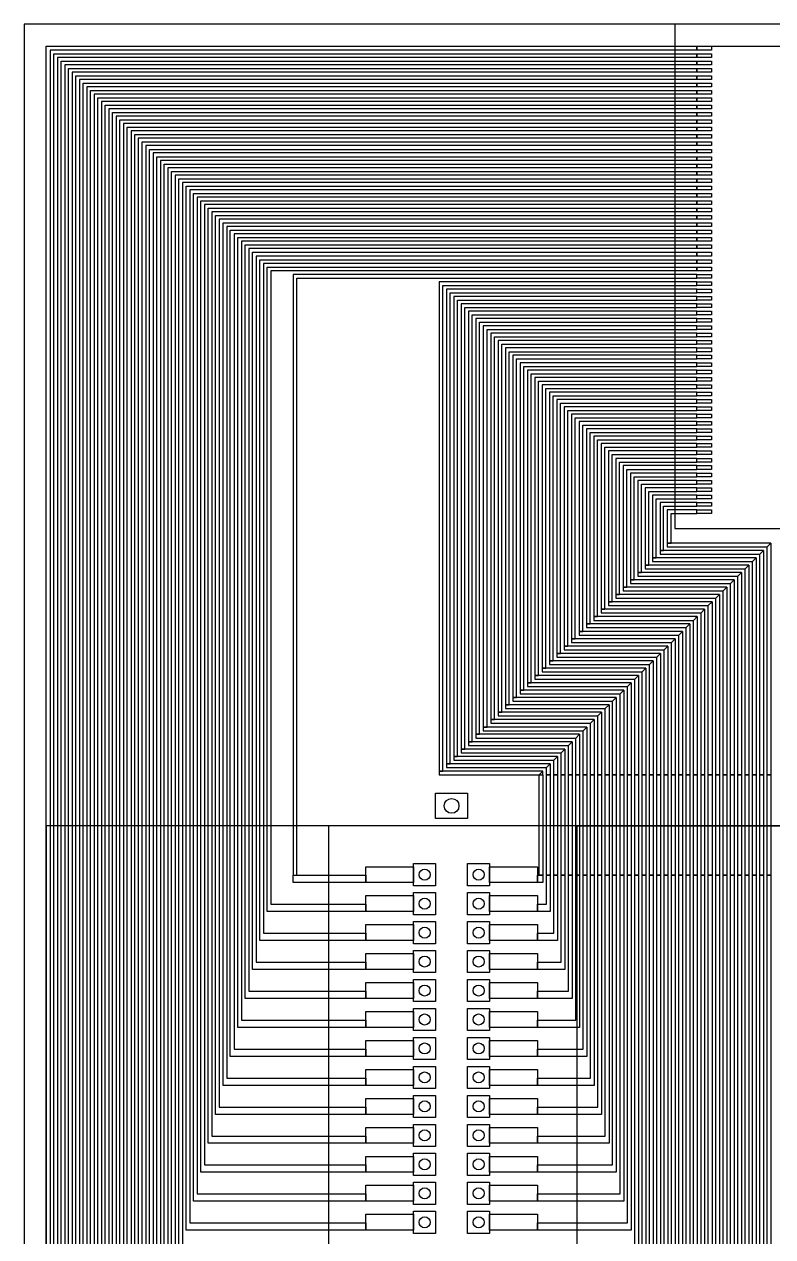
# Model space of a CAD drawing. Header units: inches. Extents: x 11033 to 102276, y 10578 to 36264.
# Drawn here: x 23942 to 34273, y 19520 to 36264 of the extents above; entities that cross this region are included whole.
import ezdxf

# ---------------------------------------------------------------- set-up
doc = ezdxf.new("R2010")
doc.units = ezdxf.units.IN
doc.header["$MEASUREMENT"] = 0
for name, color, linetype in [('board outline', 130, 'Continuous'), ('bottom copper', 160, 'Continuous'), ('bottom solder mask', 94, 'Continuous'), ('drill', 44, 'Continuous'), ('top copper', 10, 'Continuous'), ('top solder mask', 90, 'Continuous')]:
    doc.layers.add(name, color=color, linetype=linetype)

msp = doc.modelspace()

# ---------------------------------------------------------------- linework, layer by layer
at = {"layer": 'board outline'}
msp.add_lwpolyline([(23942, 10690), (44605, 10690), (44605, 36264), (23942, 36264)], close=True, dxfattribs=at)
at = {"layer": 'bottom copper'}
for points in [[(24246, 35959), (44300, 35959), (44300, 25195), (24246, 25195)], [(24246, 25195), (24246, 11345), (28146, 11345), (28146, 12345), (28146, 25195)], [(31575, 25195), (36971, 25195), (36971, 15295), (36971, 11345), (31575, 11345)], [(29315, 24410), (28655, 24410), (28655, 24630), (29315, 24630)], [(29315, 24367), (29315, 24672), (29620, 24672), (29620, 24367)], [(30060, 24367), (30060, 24672), (30365, 24672), (30365, 24367)], [(31025, 24410), (30365, 24410), (30365, 24630), (31025, 24630)], [(29315, 24010), (28655, 24010), (28655, 24230), (29315, 24230)], [(29315, 23967), (29315, 24272), (29620, 24272), (29620, 23967)], [(30060, 23967), (30060, 24272), (30365, 24272), (30365, 23967)], [(31025, 24010), (30365, 24010), (30365, 24230), (31025, 24230)], [(29315, 23610), (28655, 23610), (28655, 23830), (29315, 23830)], [(29315, 23567), (29315, 23872), (29620, 23872), (29620, 23567)], [(30060, 23567), (30060, 23872), (30365, 23872), (30365, 23567)], [(31025, 23610), (30365, 23610), (30365, 23830), (31025, 23830)], [(29315, 23167), (29315, 23472), (29620, 23472), (29620, 23167)], [(30060, 23167), (30060, 23472), (30365, 23472), (30365, 23167)], [(29315, 23210), (28655, 23210), (28655, 23430), (29315, 23430)], [(31025, 23210), (30365, 23210), (30365, 23430), (31025, 23430)], [(29315, 22810), (28655, 22810), (28655, 23030), (29315, 23030)], [(29315, 22767), (29315, 23072), (29620, 23072), (29620, 22767)], [(30060, 22767), (30060, 23072), (30365, 23072), (30365, 22767)], [(31025, 22810), (30365, 22810), (30365, 23030), (31025, 23030)], [(29315, 22410), (28655, 22410), (28655, 22630), (29315, 22630)], [(29315, 22367), (29315, 22672), (29620, 22672), (29620, 22367)], [(30060, 22367), (30060, 22672), (30365, 22672), (30365, 22367)], [(31025, 22410), (30365, 22410), (30365, 22630), (31025, 22630)], [(29315, 21967), (29315, 22272), (29620, 22272), (29620, 21967)], [(30060, 21967), (30060, 22272), (30365, 22272), (30365, 21967)], [(29315, 22010), (28655, 22010), (28655, 22230), (29315, 22230)], [(31025, 22010), (30365, 22010), (30365, 22230), (31025, 22230)], [(29315, 21610), (28655, 21610), (28655, 21830), (29315, 21830)], [(29315, 21567), (29315, 21872), (29620, 21872), (29620, 21567)], [(30060, 21567), (30060, 21872), (30365, 21872), (30365, 21567)], [(31025, 21610), (30365, 21610), (30365, 21830), (31025, 21830)], [(29315, 21167), (29315, 21472), (29620, 21472), (29620, 21167)], [(30060, 21167), (30060, 21472), (30365, 21472), (30365, 21167)], [(29315, 21210), (28655, 21210), (28655, 21430), (29315, 21430)], [(31025, 21210), (30365, 21210), (30365, 21430), (31025, 21430)], [(29315, 20810), (28655, 20810), (28655, 21030), (29315, 21030)], [(29315, 20767), (29315, 21072), (29620, 21072), (29620, 20767)], [(30060, 20767), (30060, 21072), (30365, 21072), (30365, 20767)], [(31025, 20810), (30365, 20810), (30365, 21030), (31025, 21030)], [(29315, 20410), (28655, 20410), (28655, 20630), (29315, 20630)], [(29315, 20367), (29315, 20672), (29620, 20672), (29620, 20367)], [(30060, 20367), (30060, 20672), (30365, 20672), (30365, 20367)], [(31025, 20410), (30365, 20410), (30365, 20630), (31025, 20630)], [(29315, 19967), (29315, 20272), (29620, 20272), (29620, 19967)], [(30060, 19967), (30060, 20272), (30365, 20272), (30365, 19967)], [(29315, 20010), (28655, 20010), (28655, 20230), (29315, 20230)], [(31025, 20010), (30365, 20010), (30365, 20230), (31025, 20230)], [(29315, 19610), (28655, 19610), (28655, 19830), (29315, 19830)], [(29315, 19567), (29315, 19872), (29620, 19872), (29620, 19567)], [(30060, 19567), (30060, 19872), (30365, 19872), (30365, 19567)], [(31025, 19610), (30365, 19610), (30365, 19830), (31025, 19830)]]:
    msp.add_lwpolyline(points, close=True, dxfattribs=at)
at = {"layer": 'bottom solder mask'}
for points in [[(30060, 25295), (29620, 25295), (29620, 25645), (30060, 25645)], [(29315, 24410), (28655, 24410), (28655, 24630), (29315, 24630)], [(31025, 24410), (30365, 24410), (30365, 24630), (31025, 24630)], [(29315, 24010), (28655, 24010), (28655, 24230), (29315, 24230)], [(31025, 24010), (30365, 24010), (30365, 24230), (31025, 24230)], [(29315, 23610), (28655, 23610), (28655, 23830), (29315, 23830)], [(31025, 23610), (30365, 23610), (30365, 23830), (31025, 23830)], [(29315, 23210), (28655, 23210), (28655, 23430), (29315, 23430)], [(31025, 23210), (30365, 23210), (30365, 23430), (31025, 23430)], [(29315, 22810), (28655, 22810), (28655, 23030), (29315, 23030)], [(31025, 22810), (30365, 22810), (30365, 23030), (31025, 23030)], [(29315, 22410), (28655, 22410), (28655, 22630), (29315, 22630)], [(31025, 22410), (30365, 22410), (30365, 22630), (31025, 22630)], [(29315, 22010), (28655, 22010), (28655, 22230), (29315, 22230)], [(31025, 22010), (30365, 22010), (30365, 22230), (31025, 22230)], [(29315, 21610), (28655, 21610), (28655, 21830), (29315, 21830)], [(31025, 21610), (30365, 21610), (30365, 21830), (31025, 21830)], [(29315, 21210), (28655, 21210), (28655, 21430), (29315, 21430)], [(31025, 21210), (30365, 21210), (30365, 21430), (31025, 21430)], [(29315, 20810), (28655, 20810), (28655, 21030), (29315, 21030)], [(31025, 20810), (30365, 20810), (30365, 21030), (31025, 21030)], [(29315, 20410), (28655, 20410), (28655, 20630), (29315, 20630)], [(31025, 20410), (30365, 20410), (30365, 20630), (31025, 20630)], [(29315, 20010), (28655, 20010), (28655, 20230), (29315, 20230)], [(31025, 20010), (30365, 20010), (30365, 20230), (31025, 20230)], [(29315, 19610), (28655, 19610), (28655, 19830), (29315, 19830)], [(31025, 19610), (30365, 19610), (30365, 19830), (31025, 19830)]]:
    msp.add_lwpolyline(points, close=True, dxfattribs=at)
at = {"layer": 'drill'}
for centre, radius in [((29840, 25470), 102), ((29468, 24520), 76.2), ((30213, 24520), 76.2), ((29468, 24120), 76.2), ((30213, 24120), 76.2), ((29468, 23720), 76.2), ((30213, 23720), 76.2), ((29468, 23320), 76.2), ((30213, 23320), 76.2), ((29468, 22920), 76.2), ((30213, 22920), 76.2), ((29468, 22520), 76.2), ((30213, 22520), 76.2), ((29468, 22120), 76.2), ((30213, 22120), 76.2), ((29468, 21720), 76.2), ((30213, 21720), 76.2), ((29468, 21320), 76.2), ((30213, 21320), 76.2), ((29468, 20920), 76.2), ((30213, 20920), 76.2), ((29468, 20520), 76.2), ((30213, 20520), 76.2), ((29468, 20120), 76.2), ((30213, 20120), 76.2), ((29468, 19720), 76.2), ((30213, 19720), 76.2)]:
    msp.add_circle(centre, radius, dxfattribs=at)
at = {"layer": 'top copper'}
for points in [[(33224, 35959), (33224, 35908), (24297, 35908), (24297, 24111), (24297, 12111), (28655, 12111), (28655, 12010), (24246, 12010), (24246, 24111), (24246, 35959)], [(33224, 35857), (33224, 35806), (24399, 35806), (24399, 24111), (24399, 12511), (28655, 12511), (28655, 12410), (24348, 12410), (24348, 24111), (24348, 35857)], [(33224, 35959), (33427, 35959), (33427, 35908), (33224, 35908)], [(33224, 35857), (33427, 35857), (33427, 35806), (33224, 35806)], [(33224, 35756), (33224, 35705), (24500, 35705), (24500, 24111), (24500, 12911), (28655, 12911), (28655, 12810), (24450, 12810), (24450, 24111), (24450, 35756)], [(33224, 35756), (33427, 35756), (33427, 35705), (33224, 35705)], [(33224, 35654), (33224, 35603), (24602, 35603), (24602, 24111), (24602, 13311), (28655, 13311), (28655, 13210), (24551, 13210), (24551, 24111), (24551, 35654)], [(33224, 35552), (33224, 35502), (24704, 35502), (24704, 24111), (24704, 13711), (28655, 13711), (28655, 13610), (24653, 13610), (24653, 24111), (24653, 35552)], [(33224, 35654), (33427, 35654), (33427, 35603), (33224, 35603)], [(33224, 35552), (33427, 35552), (33427, 35502), (33224, 35502)], [(33224, 35451), (33224, 35400), (24805, 35400), (24805, 24111), (24805, 14111), (28655, 14111), (28655, 14010), (24754, 14010), (24754, 24111), (24754, 35451)], [(33224, 35349), (33224, 35298), (24907, 35298), (24907, 24111), (24907, 14511), (28655, 14511), (28655, 14410), (24856, 14410), (24856, 24111), (24856, 35349)], [(33224, 35451), (33427, 35451), (33427, 35400), (33224, 35400)], [(33224, 35349), (33427, 35349), (33427, 35298), (33224, 35298)], [(33224, 35248), (33224, 35197), (25008, 35197), (25008, 24111), (25008, 14911), (28655, 14911), (28655, 14810), (24958, 14810), (24958, 24111), (24958, 35248)], [(33224, 35248), (33427, 35248), (33427, 35197), (33224, 35197)], [(33224, 35146), (33224, 35095), (25110, 35095), (25110, 24111), (25110, 15311), (28655, 15311), (28655, 15210), (25059, 15210), (25059, 24111), (25059, 35146)], [(33224, 35044), (33224, 34994), (25212, 34994), (25212, 24111), (25212, 15711), (28655, 15711), (28655, 15610), (25161, 15610), (25161, 24111), (25161, 35044)], [(33224, 35146), (33427, 35146), (33427, 35095), (33224, 35095)], [(33224, 35044), (33427, 35044), (33427, 34994), (33224, 34994)], [(33224, 34943), (33224, 34892), (25313, 34892), (25313, 24111), (25313, 16111), (28655, 16111), (28655, 16010), (25262, 16010), (25262, 24111), (25262, 34943)], [(33224, 34841), (33224, 34790), (25415, 34790), (25415, 24111), (25415, 16511), (28655, 16511), (28655, 16410), (25364, 16410), (25364, 24111), (25364, 34841)], [(33224, 34943), (33427, 34943), (33427, 34892), (33224, 34892)], [(33224, 34841), (33427, 34841), (33427, 34790), (33224, 34790)], [(33224, 34740), (33224, 34689), (25516, 34689), (25516, 24111), (25516, 16911), (28655, 16911), (28655, 16810), (25466, 16810), (25466, 24111), (25466, 34740)], [(33224, 34740), (33427, 34740), (33427, 34689), (33224, 34689)], [(33224, 34638), (33224, 34587), (25618, 34587), (25618, 24111), (25618, 17311), (28655, 17311), (28655, 17210), (25567, 17210), (25567, 24111), (25567, 34638)], [(33224, 34536), (33224, 34486), (25720, 34486), (25720, 24111), (25720, 17711), (28655, 17711), (28655, 17610), (25669, 17610), (25669, 24111), (25669, 34536)], [(33224, 34638), (33427, 34638), (33427, 34587), (33224, 34587)], [(33224, 34536), (33427, 34536), (33427, 34486), (33224, 34486)], [(33224, 34435), (33224, 34384), (25821, 34384), (25821, 24111), (25821, 18111), (28655, 18111), (28655, 18010), (25770, 18010), (25770, 24111), (25770, 34435)], [(33224, 34333), (33224, 34282), (25923, 34282), (25923, 24111), (25923, 18511), (28655, 18511), (28655, 18410), (25872, 18410), (25872, 24111), (25872, 34333)], [(33224, 34435), (33427, 34435), (33427, 34384), (33224, 34384)], [(33224, 34333), (33427, 34333), (33427, 34282), (33224, 34282)], [(33224, 34232), (33224, 34181), (26024, 34181), (26024, 24111), (26024, 18911), (28655, 18911), (28655, 18810), (25974, 18810), (25974, 24111), (25974, 34232)], [(33224, 34232), (33427, 34232), (33427, 34181), (33224, 34181)], [(33224, 34130), (33224, 34079), (26126, 34079), (26126, 24111), (26126, 19311), (28655, 19311), (28655, 19210), (26075, 19210), (26075, 24111), (26075, 34130)], [(33224, 34028), (33224, 33978), (26228, 33978), (26228, 24111), (26228, 19711), (28655, 19711), (28655, 19610), (26177, 19610), (26177, 24111), (26177, 34028)], [(33224, 34130), (33427, 34130), (33427, 34079), (33224, 34079)], [(33224, 34028), (33427, 34028), (33427, 33978), (33224, 33978)], [(33224, 33927), (33224, 33876), (26329, 33876), (26329, 24111), (26329, 20111), (28655, 20111), (28655, 20010), (26278, 20010), (26278, 24111), (26278, 33927)], [(33224, 33825), (33224, 33774), (26431, 33774), (26431, 24111), (26431, 20511), (28655, 20511), (28655, 20410), (26380, 20410), (26380, 24111), (26380, 33825)], [(33224, 33927), (33427, 33927), (33427, 33876), (33224, 33876)], [(33224, 33825), (33427, 33825), (33427, 33774), (33224, 33774)], [(33224, 33724), (33224, 33673), (26532, 33673), (26532, 24111), (26532, 20911), (28655, 20911), (28655, 20810), (26482, 20810), (26482, 24111), (26482, 33724)], [(33224, 33724), (33427, 33724), (33427, 33673), (33224, 33673)], [(33224, 33622), (33224, 33571), (26634, 33571), (26634, 24111), (26634, 21311), (28655, 21311), (28655, 21210), (26583, 21210), (26583, 24111), (26583, 33622)], [(33224, 33520), (33224, 33470), (26736, 33470), (26736, 24111), (26736, 21711), (28655, 21711), (28655, 21610), (26685, 21610), (26685, 24111), (26685, 33520)], [(33224, 33622), (33427, 33622), (33427, 33571), (33224, 33571)], [(33224, 33520), (33427, 33520), (33427, 33470), (33224, 33470)], [(33224, 33419), (33224, 33368), (26837, 33368), (26837, 24111), (26837, 22111), (28655, 22111), (28655, 22010), (26786, 22010), (26786, 24111), (26786, 33419)], [(33224, 33419), (33427, 33419), (33427, 33368), (33224, 33368)], [(33224, 33317), (33224, 33266), (26939, 33266), (26939, 24111), (26939, 22511), (28655, 22511), (28655, 22410), (26888, 22410), (26888, 24111), (26888, 33317)], [(33224, 33216), (33224, 33165), (27040, 33165), (27040, 24111), (27040, 22911), (28655, 22911), (28655, 22810), (26990, 22810), (26990, 24111), (26990, 33216)], [(33224, 33317), (33427, 33317), (33427, 33266), (33224, 33266)], [(33224, 33216), (33427, 33216), (33427, 33165), (33224, 33165)], [(33224, 33114), (33224, 33063), (27142, 33063), (27142, 24111), (27142, 23311), (28655, 23311), (28655, 23210), (27091, 23210), (27091, 24111), (27091, 33114)], [(33224, 33012), (33224, 32962), (27244, 32962), (27244, 24111), (27244, 23711), (28655, 23711), (28655, 23610), (27193, 23610), (27193, 24111), (27193, 33012)], [(33224, 33114), (33427, 33114), (33427, 33063), (33224, 33063)], [(33224, 33012), (33427, 33012), (33427, 32962), (33224, 32962)], [(33224, 32911), (33224, 32860), (27345, 32860), (27345, 24111), (28655, 24111), (28655, 24010), (27294, 24010), (27294, 32911)], [(33224, 32911), (33427, 32911), (33427, 32860), (33224, 32860)], [(27655, 24511), (27706, 24511), (27706, 32758), (33224, 32758), (33224, 32809), (27655, 32809)], [(29669, 25950), (29719, 25950), (29719, 32657), (33224, 32657), (33224, 32708), (29669, 32708)], [(33224, 32809), (33427, 32809), (33427, 32758), (33224, 32758)], [(33224, 32708), (33427, 32708), (33427, 32657), (33224, 32657)], [(29770, 26051), (29821, 26051), (29821, 32555), (33224, 32555), (33224, 32606), (29770, 32606)], [(29872, 26153), (29923, 26153), (29923, 32454), (33224, 32454), (33224, 32504), (29872, 32504)], [(33224, 32606), (33427, 32606), (33427, 32555), (33224, 32555)], [(33224, 32504), (33427, 32504), (33427, 32454), (33224, 32454)], [(29973, 26254), (30024, 26254), (30024, 32352), (33224, 32352), (33224, 32403), (29973, 32403)], [(33224, 32403), (33427, 32403), (33427, 32352), (33224, 32352)], [(30075, 26356), (30126, 26356), (30126, 32250), (33224, 32250), (33224, 32301), (30075, 32301)], [(30177, 26458), (30227, 26458), (30227, 32149), (33224, 32149), (33224, 32200), (30177, 32200)], [(33224, 32301), (33427, 32301), (33427, 32250), (33224, 32250)], [(33224, 32200), (33427, 32200), (33427, 32149), (33224, 32149)], [(30278, 26559), (30329, 26559), (30329, 32047), (33224, 32047), (33224, 32098), (30278, 32098)], [(30380, 26661), (30431, 26661), (30431, 31946), (33224, 31946), (33224, 31996), (30380, 31996)], [(33224, 32098), (33427, 32098), (33427, 32047), (33224, 32047)], [(33224, 31996), (33427, 31996), (33427, 31946), (33224, 31946)], [(30481, 26762), (30532, 26762), (30532, 31844), (33224, 31844), (33224, 31895), (30481, 31895)], [(33224, 31895), (33427, 31895), (33427, 31844), (33224, 31844)], [(30583, 26864), (30634, 26864), (30634, 31742), (33224, 31742), (33224, 31793), (30583, 31793)], [(30685, 26966), (30735, 26966), (30735, 31641), (33224, 31641), (33224, 31692), (30685, 31692)], [(33224, 31793), (33427, 31793), (33427, 31742), (33224, 31742)], [(33224, 31692), (33427, 31692), (33427, 31641), (33224, 31641)], [(30786, 27067), (30837, 27067), (30837, 31539), (33224, 31539), (33224, 31590), (30786, 31590)], [(30888, 27169), (30939, 27169), (30939, 31438), (33224, 31438), (33224, 31488), (30888, 31488)], [(33224, 31590), (33427, 31590), (33427, 31539), (33224, 31539)], [(33224, 31488), (33427, 31488), (33427, 31438), (33224, 31438)], [(30989, 27270), (31040, 27270), (31040, 31336), (33224, 31336), (33224, 31387), (30989, 31387)], [(33224, 31387), (33427, 31387), (33427, 31336), (33224, 31336)], [(31091, 27372), (31142, 27372), (31142, 31234), (33224, 31234), (33224, 31285), (31091, 31285)], [(31193, 27474), (31243, 27474), (31243, 31133), (33224, 31133), (33224, 31184), (31193, 31184)], [(33224, 31285), (33427, 31285), (33427, 31234), (33224, 31234)], [(33224, 31184), (33427, 31184), (33427, 31133), (33224, 31133)], [(31294, 27575), (31345, 27575), (31345, 31031), (33224, 31031), (33224, 31082), (31294, 31082)], [(31396, 27677), (31447, 27677), (31447, 30930), (33224, 30930), (33224, 30980), (31396, 30980)], [(33224, 31082), (33427, 31082), (33427, 31031), (33224, 31031)], [(33224, 30980), (33427, 30980), (33427, 30930), (33224, 30930)], [(31497, 27778), (31548, 27778), (31548, 30828), (33224, 30828), (33224, 30879), (31497, 30879)], [(33224, 30879), (33427, 30879), (33427, 30828), (33224, 30828)], [(31599, 27880), (31650, 27880), (31650, 30726), (33224, 30726), (33224, 30777), (31599, 30777)], [(31701, 27982), (31751, 27982), (31751, 30625), (33224, 30625), (33224, 30676), (31701, 30676)], [(33224, 30777), (33427, 30777), (33427, 30726), (33224, 30726)], [(33224, 30676), (33427, 30676), (33427, 30625), (33224, 30625)], [(31802, 28083), (31853, 28083), (31853, 30523), (33224, 30523), (33224, 30574), (31802, 30574)], [(33224, 30574), (33427, 30574), (33427, 30523), (33224, 30523)], [(31904, 28185), (31955, 28185), (31955, 30422), (33224, 30422), (33224, 30472), (31904, 30472)], [(32005, 28286), (32056, 28286), (32056, 30320), (33224, 30320), (33224, 30371), (32005, 30371)], [(33224, 30472), (33427, 30472), (33427, 30422), (33224, 30422)], [(33224, 30371), (33427, 30371), (33427, 30320), (33224, 30320)], [(32107, 28388), (32158, 28388), (32158, 30218), (33224, 30218), (33224, 30269), (32107, 30269)], [(32209, 28490), (32259, 28490), (32259, 30117), (33224, 30117), (33224, 30168), (32209, 30168)], [(33224, 30269), (33427, 30269), (33427, 30218), (33224, 30218)], [(33224, 30168), (33427, 30168), (33427, 30117), (33224, 30117)], [(32310, 28591), (32361, 28591), (32361, 30015), (33224, 30015), (33224, 30066), (32310, 30066)], [(33224, 30066), (33427, 30066), (33427, 30015), (33224, 30015)], [(32412, 28693), (32463, 28693), (32463, 29914), (33224, 29914), (33224, 29964), (32412, 29964)], [(32513, 28794), (32564, 28794), (32564, 29812), (33224, 29812), (33224, 29863), (32513, 29863)], [(33224, 29964), (33427, 29964), (33427, 29914), (33224, 29914)], [(33224, 29863), (33427, 29863), (33427, 29812), (33224, 29812)], [(32615, 28896), (32666, 28896), (32666, 29710), (33224, 29710), (33224, 29761), (32615, 29761)], [(32717, 28998), (32767, 28998), (32767, 29609), (33224, 29609), (33224, 29660), (32717, 29660)], [(33224, 29761), (33427, 29761), (33427, 29710), (33224, 29710)], [(33224, 29660), (33427, 29660), (33427, 29609), (33224, 29609)], [(32818, 29099), (32869, 29099), (32869, 29507), (33224, 29507), (33224, 29558), (32818, 29558)], [(33224, 29558), (33427, 29558), (33427, 29507), (33224, 29507)], [(34146, 28998), (32717, 28998), (32717, 28947), (34095, 28947)], [(34248, 29099), (32818, 29099), (32818, 29048), (34197, 29048)], [(34146, 28998), (34146, 25899), (34095, 25899), (34095, 28947)], [(34248, 29099), (34248, 25899), (34197, 25899), (34197, 29048)], [(34045, 28896), (32615, 28896), (32615, 28845), (33994, 28845)], [(34045, 28896), (34045, 25899), (33994, 25899), (33994, 28845)], [(33841, 28693), (32412, 28693), (32412, 28642), (33791, 28642)], [(33943, 28794), (32513, 28794), (32513, 28744), (33892, 28744)], [(33841, 28693), (33841, 25899), (33791, 25899), (33791, 28642)], [(33943, 28794), (33943, 25899), (33892, 25899), (33892, 28744)], [(33638, 28490), (32209, 28490), (32209, 28439), (33587, 28439)], [(33740, 28591), (32310, 28591), (32310, 28540), (33689, 28540)], [(33638, 28490), (33638, 25899), (33587, 25899), (33587, 28439)], [(33740, 28591), (33740, 25899), (33689, 25899), (33689, 28540)], [(33537, 28388), (32107, 28388), (32107, 28337), (33486, 28337)], [(33537, 28388), (33537, 25899), (33486, 25899), (33486, 28337)], [(33333, 28185), (31904, 28185), (31904, 28134), (33283, 28134)], [(33435, 28286), (32005, 28286), (32005, 28236), (33384, 28236)], [(33333, 28185), (33333, 25899), (33283, 25899), (33283, 28134)], [(33435, 28286), (33435, 25899), (33384, 25899), (33384, 28236)], [(33130, 27982), (31701, 27982), (31701, 27931), (33079, 27931)], [(33232, 28083), (31802, 28083), (31802, 28032), (33181, 28032)], [(33130, 27982), (33130, 25899), (33079, 25899), (33079, 27931)], [(33232, 28083), (33232, 25899), (33181, 25899), (33181, 28032)], [(33029, 27880), (31599, 27880), (31599, 27829), (32978, 27829)], [(33029, 27880), (33029, 25899), (32978, 25899), (32978, 27829)], [(32825, 27677), (31396, 27677), (31396, 27626), (32775, 27626)], [(32927, 27778), (31497, 27778), (31497, 27728), (32876, 27728)], [(32825, 27677), (32825, 25899), (32775, 25899), (32775, 27626)], [(32927, 27778), (32927, 25899), (32876, 25899), (32876, 27728)], [(32622, 27474), (31193, 27474), (31193, 27423), (32571, 27423)], [(32724, 27575), (31294, 27575), (31294, 27524), (32673, 27524)], [(32622, 27474), (32622, 25899), (32571, 25899), (32571, 27423)], [(32724, 27575), (32724, 25899), (32673, 25899), (32673, 27524)], [(32521, 27372), (31091, 27372), (31091, 27321), (32470, 27321)], [(32521, 27372), (32521, 25899), (32470, 25899), (32470, 27321)], [(32317, 27169), (30888, 27169), (30888, 27118), (32267, 27118)], [(32419, 27270), (30989, 27270), (30989, 27220), (32368, 27220)], [(32317, 27169), (32317, 25899), (32267, 25899), (32267, 27118)], [(32419, 27270), (32419, 25899), (32368, 25899), (32368, 27220)], [(32114, 26966), (30685, 26966), (30685, 26915), (32063, 26915)], [(32216, 27067), (30786, 27067), (30786, 27016), (32165, 27016)], [(32114, 26966), (32114, 25899), (32063, 25899), (32063, 26915)], [(32216, 27067), (32216, 25899), (32165, 25899), (32165, 27016)], [(32013, 26864), (30583, 26864), (30583, 26813), (31962, 26813)], [(32013, 26864), (32013, 25899), (31962, 25899), (31962, 26813)], [(31809, 26661), (30380, 26661), (30380, 26610), (31759, 26610)], [(31911, 26762), (30481, 26762), (30481, 26712), (31860, 26712)], [(31809, 26661), (31809, 25899), (31759, 25899), (31759, 26610)], [(31911, 26762), (31911, 25899), (31860, 25899), (31860, 26712)], [(31606, 26458), (30177, 26458), (30177, 26407), (31555, 26407)], [(31708, 26559), (30278, 26559), (30278, 26508), (31657, 26508)], [(31606, 26458), (31606, 25899), (31555, 25899), (31555, 26407)], [(31708, 26559), (31708, 25899), (31657, 25899), (31657, 26508)], [(31505, 26356), (30075, 26356), (30075, 26305), (31454, 26305)], [(31505, 26356), (31505, 25899), (31454, 25899), (31454, 26305)], [(31301, 26153), (29872, 26153), (29872, 26102), (31251, 26102)], [(31403, 26254), (29973, 26254), (29973, 26204), (31352, 26204)], [(31301, 26153), (31301, 25899), (31251, 25899), (31251, 26102)], [(31403, 26254), (31403, 25899), (31352, 25899), (31352, 26204)], [(31200, 26051), (29770, 26051), (29770, 26000), (31149, 26000)], [(31200, 26051), (31200, 25899), (31149, 25899), (31149, 26000)], [(31098, 25950), (29669, 25950), (29669, 25899), (31047, 25899)], [(31047, 25899), (31098, 25899), (31098, 25950)], [(31047, 24511), (31047, 25899), (31098, 25899), (31098, 24511)], [(31149, 24511), (31149, 25899), (31200, 25899), (31200, 24511)], [(31251, 24511), (31251, 25899), (31301, 25899), (31301, 24511)], [(31352, 24511), (31352, 25899), (31403, 25899), (31403, 24511)], [(31454, 24511), (31454, 25899), (31505, 25899), (31505, 24511)], [(31555, 24511), (31555, 25899), (31606, 25899), (31606, 24511)], [(31657, 24511), (31657, 25899), (31708, 25899), (31708, 24511)], [(31759, 24511), (31759, 25899), (31809, 25899), (31809, 24511)], [(31860, 24511), (31860, 25899), (31911, 25899), (31911, 24511)], [(31962, 24511), (31962, 25899), (32013, 25899), (32013, 24511)], [(32063, 24511), (32063, 25899), (32114, 25899), (32114, 24511)], [(32165, 24511), (32165, 25899), (32216, 25899), (32216, 24511)], [(32267, 24511), (32267, 25899), (32317, 25899), (32317, 24511)], [(32368, 24511), (32368, 25899), (32419, 25899), (32419, 24511)], [(32470, 24511), (32470, 25899), (32521, 25899), (32521, 24511)], [(32571, 24511), (32571, 25899), (32622, 25899), (32622, 24511)], [(32673, 24511), (32673, 25899), (32724, 25899), (32724, 24511)], [(32775, 24511), (32775, 25899), (32825, 25899), (32825, 24511)], [(32876, 24511), (32876, 25899), (32927, 25899), (32927, 24511)], [(32978, 24511), (32978, 25899), (33029, 25899), (33029, 24511)], [(33079, 24511), (33079, 25899), (33130, 25899), (33130, 24511)], [(33181, 24511), (33181, 25899), (33232, 25899), (33232, 24511)], [(33283, 24511), (33283, 25899), (33333, 25899), (33333, 24511)], [(33384, 24511), (33384, 25899), (33435, 25899), (33435, 24511)], [(33486, 24511), (33486, 25899), (33537, 25899), (33537, 24511)], [(33587, 24511), (33587, 25899), (33638, 25899), (33638, 24511)], [(33689, 24511), (33689, 25899), (33740, 25899), (33740, 24511)], [(33791, 24511), (33791, 25899), (33841, 25899), (33841, 24511)], [(33892, 24511), (33892, 25899), (33943, 25899), (33943, 24511)], [(33994, 24511), (33994, 25899), (34045, 25899), (34045, 24511)], [(34095, 24511), (34095, 25899), (34146, 25899), (34146, 24511)], [(34197, 24511), (34197, 25899), (34248, 25899), (34248, 24511)], [(29620, 25645), (30060, 25645), (30060, 25295), (29620, 25295)], [(29315, 24410), (28655, 24410), (28655, 24630), (29315, 24630)], [(29315, 24367), (29315, 24672), (29620, 24672), (29620, 24367)], [(30060, 24367), (30060, 24672), (30365, 24672), (30365, 24367)], [(31025, 24410), (30365, 24410), (30365, 24630), (31025, 24630)], [(28655, 24511), (28655, 24410), (27655, 24410), (27655, 24511)], [(31025, 24410), (31025, 24511), (31047, 24511), (31047, 24511), (31098, 24511), (31098, 24410)], [(31025, 24010), (31025, 24111), (31149, 24111), (31149, 24511), (31200, 24511), (31200, 24010)], [(31025, 23610), (31025, 23711), (31251, 23711), (31251, 24511), (31301, 24511), (31301, 23610)], [(31025, 23210), (31025, 23311), (31352, 23311), (31352, 24511), (31403, 24511), (31403, 23210)], [(31025, 22810), (31025, 22911), (31454, 22911), (31454, 24511), (31505, 24511), (31505, 22810)], [(31025, 22410), (31025, 22511), (31555, 22511), (31555, 24511), (31606, 24511), (31606, 22410)], [(31025, 22010), (31025, 22111), (31657, 22111), (31657, 24511), (31708, 24511), (31708, 22010)], [(31025, 21610), (31025, 21711), (31759, 21711), (31759, 24511), (31809, 24511), (31809, 21610)], [(31025, 21210), (31025, 21311), (31860, 21311), (31860, 24511), (31911, 24511), (31911, 21210)], [(31025, 20810), (31025, 20911), (31962, 20911), (31962, 24511), (32013, 24511), (32013, 20810)], [(31025, 20410), (31025, 20511), (32063, 20511), (32063, 24511), (32114, 24511), (32114, 20410)], [(31025, 20010), (31025, 20111), (32165, 20111), (32165, 24511), (32216, 24511), (32216, 20010)], [(31025, 19610), (31025, 19711), (32267, 19711), (32267, 24511), (32317, 24511), (32317, 19610)], [(31025, 19210), (31025, 19311), (32368, 19311), (32368, 24511), (32419, 24511), (32419, 19210)], [(31025, 18810), (31025, 18911), (32470, 18911), (32470, 24511), (32521, 24511), (32521, 18810)], [(31025, 18410), (31025, 18511), (32571, 18511), (32571, 24511), (32622, 24511), (32622, 18410)], [(31025, 18010), (31025, 18111), (32673, 18111), (32673, 24511), (32724, 24511), (32724, 18010)], [(31025, 17610), (31025, 17711), (32775, 17711), (32775, 24511), (32825, 24511), (32825, 17610)], [(31025, 17210), (31025, 17311), (32876, 17311), (32876, 24511), (32927, 24511), (32927, 17210)], [(31025, 16810), (31025, 16911), (32978, 16911), (32978, 24511), (33029, 24511), (33029, 16810)], [(31025, 16410), (31025, 16511), (33079, 16511), (33079, 24511), (33130, 24511), (33130, 16410)], [(31025, 16010), (31025, 16111), (33181, 16111), (33181, 24511), (33232, 24511), (33232, 16010)], [(31025, 15610), (31025, 15711), (33283, 15711), (33283, 24511), (33333, 24511), (33333, 15610)], [(31025, 15210), (31025, 15311), (33384, 15311), (33384, 24511), (33435, 24511), (33435, 15210)], [(31025, 14810), (31025, 14911), (33486, 14911), (33486, 24511), (33537, 24511), (33537, 14810)], [(31025, 14410), (31025, 14511), (33587, 14511), (33587, 24511), (33638, 24511), (33638, 14410)], [(31025, 14010), (31025, 14111), (33689, 14111), (33689, 24511), (33740, 24511), (33740, 14010)], [(31025, 13610), (31025, 13711), (33791, 13711), (33791, 24511), (33841, 24511), (33841, 13610)], [(31025, 13210), (31025, 13311), (33892, 13311), (33892, 24511), (33943, 24511), (33943, 13210)], [(31025, 12810), (31025, 12911), (33994, 12911), (33994, 24511), (34045, 24511), (34045, 12810)], [(31025, 12410), (31025, 12511), (34095, 12511), (34095, 24511), (34146, 24511), (34146, 12410)], [(31025, 12010), (31025, 12111), (34197, 12111), (34197, 24511), (34248, 24511), (34248, 12010)], [(29315, 24010), (28655, 24010), (28655, 24230), (29315, 24230)], [(29315, 23967), (29315, 24272), (29620, 24272), (29620, 23967)], [(30060, 23967), (30060, 24272), (30365, 24272), (30365, 23967)], [(31025, 24010), (30365, 24010), (30365, 24230), (31025, 24230)], [(29315, 23610), (28655, 23610), (28655, 23830), (29315, 23830)], [(29315, 23567), (29315, 23872), (29620, 23872), (29620, 23567)], [(30060, 23567), (30060, 23872), (30365, 23872), (30365, 23567)], [(31025, 23610), (30365, 23610), (30365, 23830), (31025, 23830)], [(29315, 23167), (29315, 23472), (29620, 23472), (29620, 23167)], [(30060, 23167), (30060, 23472), (30365, 23472), (30365, 23167)], [(29315, 23210), (28655, 23210), (28655, 23430), (29315, 23430)], [(31025, 23210), (30365, 23210), (30365, 23430), (31025, 23430)], [(29315, 22810), (28655, 22810), (28655, 23030), (29315, 23030)], [(29315, 22767), (29315, 23072), (29620, 23072), (29620, 22767)], [(30060, 22767), (30060, 23072), (30365, 23072), (30365, 22767)], [(31025, 22810), (30365, 22810), (30365, 23030), (31025, 23030)], [(29315, 22410), (28655, 22410), (28655, 22630), (29315, 22630)], [(29315, 22367), (29315, 22672), (29620, 22672), (29620, 22367)], [(30060, 22367), (30060, 22672), (30365, 22672), (30365, 22367)], [(31025, 22410), (30365, 22410), (30365, 22630), (31025, 22630)], [(29315, 21967), (29315, 22272), (29620, 22272), (29620, 21967)], [(30060, 21967), (30060, 22272), (30365, 22272), (30365, 21967)], [(29315, 22010), (28655, 22010), (28655, 22230), (29315, 22230)], [(31025, 22010), (30365, 22010), (30365, 22230), (31025, 22230)], [(29315, 21610), (28655, 21610), (28655, 21830), (29315, 21830)], [(29315, 21567), (29315, 21872), (29620, 21872), (29620, 21567)], [(30060, 21567), (30060, 21872), (30365, 21872), (30365, 21567)], [(31025, 21610), (30365, 21610), (30365, 21830), (31025, 21830)], [(29315, 21167), (29315, 21472), (29620, 21472), (29620, 21167)], [(30060, 21167), (30060, 21472), (30365, 21472), (30365, 21167)], [(29315, 21210), (28655, 21210), (28655, 21430), (29315, 21430)], [(31025, 21210), (30365, 21210), (30365, 21430), (31025, 21430)], [(29315, 20810), (28655, 20810), (28655, 21030), (29315, 21030)], [(29315, 20767), (29315, 21072), (29620, 21072), (29620, 20767)], [(30060, 20767), (30060, 21072), (30365, 21072), (30365, 20767)], [(31025, 20810), (30365, 20810), (30365, 21030), (31025, 21030)], [(29315, 20410), (28655, 20410), (28655, 20630), (29315, 20630)], [(29315, 20367), (29315, 20672), (29620, 20672), (29620, 20367)], [(30060, 20367), (30060, 20672), (30365, 20672), (30365, 20367)], [(31025, 20410), (30365, 20410), (30365, 20630), (31025, 20630)], [(29315, 19967), (29315, 20272), (29620, 20272), (29620, 19967)], [(30060, 19967), (30060, 20272), (30365, 20272), (30365, 19967)], [(29315, 20010), (28655, 20010), (28655, 20230), (29315, 20230)], [(31025, 20010), (30365, 20010), (30365, 20230), (31025, 20230)], [(29315, 19610), (28655, 19610), (28655, 19830), (29315, 19830)], [(29315, 19567), (29315, 19872), (29620, 19872), (29620, 19567)], [(30060, 19567), (30060, 19872), (30365, 19872), (30365, 19567)], [(31025, 19610), (30365, 19610), (30365, 19830), (31025, 19830)]]:
    msp.add_lwpolyline(points, close=True, dxfattribs=at)
at = {"layer": 'top solder mask'}
for points in [[(32920, 29299), (35626, 29299), (35626, 36264), (32920, 36264)], [(29620, 25645), (30060, 25645), (30060, 25295), (29620, 25295)], [(29315, 24410), (28655, 24410), (28655, 24630), (29315, 24630)], [(31025, 24410), (30365, 24410), (30365, 24630), (31025, 24630)], [(29315, 24010), (28655, 24010), (28655, 24230), (29315, 24230)], [(31025, 24010), (30365, 24010), (30365, 24230), (31025, 24230)], [(29315, 23610), (28655, 23610), (28655, 23830), (29315, 23830)], [(31025, 23610), (30365, 23610), (30365, 23830), (31025, 23830)], [(29315, 23210), (28655, 23210), (28655, 23430), (29315, 23430)], [(31025, 23210), (30365, 23210), (30365, 23430), (31025, 23430)], [(29315, 22810), (28655, 22810), (28655, 23030), (29315, 23030)], [(31025, 22810), (30365, 22810), (30365, 23030), (31025, 23030)], [(29315, 22410), (28655, 22410), (28655, 22630), (29315, 22630)], [(31025, 22410), (30365, 22410), (30365, 22630), (31025, 22630)], [(29315, 22010), (28655, 22010), (28655, 22230), (29315, 22230)], [(31025, 22010), (30365, 22010), (30365, 22230), (31025, 22230)], [(29315, 21610), (28655, 21610), (28655, 21830), (29315, 21830)], [(31025, 21610), (30365, 21610), (30365, 21830), (31025, 21830)], [(29315, 21210), (28655, 21210), (28655, 21430), (29315, 21430)], [(31025, 21210), (30365, 21210), (30365, 21430), (31025, 21430)], [(29315, 20810), (28655, 20810), (28655, 21030), (29315, 21030)], [(31025, 20810), (30365, 20810), (30365, 21030), (31025, 21030)], [(29315, 20410), (28655, 20410), (28655, 20630), (29315, 20630)], [(31025, 20410), (30365, 20410), (30365, 20630), (31025, 20630)], [(29315, 20010), (28655, 20010), (28655, 20230), (29315, 20230)], [(31025, 20010), (30365, 20010), (30365, 20230), (31025, 20230)], [(29315, 19610), (28655, 19610), (28655, 19830), (29315, 19830)], [(31025, 19610), (30365, 19610), (30365, 19830), (31025, 19830)]]:
    msp.add_lwpolyline(points, close=True, dxfattribs=at)

doc.saveas('drawing.dxf')
